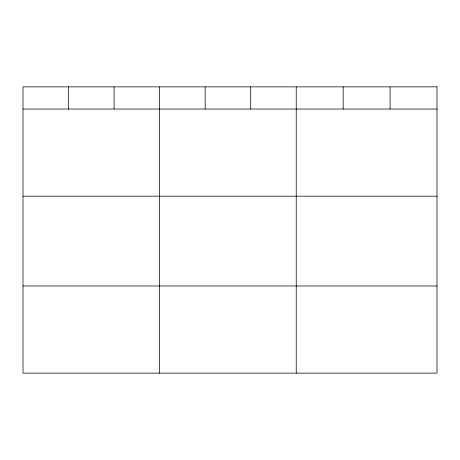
<?xml version="1.0" encoding="UTF-8"?>
<svg xmlns="http://www.w3.org/2000/svg" width="460" height="460" viewBox="0 0 460 460"><rect width="100%" height="100%" fill="white"/><g stroke="black" fill="none" stroke-linecap="round" stroke-linejoin="round"><path stroke-width="0.69" d="M23 109.031L437 109.031M23 196.184L437 196.184M23 285.982L437 285.982M390.08 86.859L390.08 109.031M343.16 86.859L343.16 109.031M296.24 86.859L296.24 373.14M250.7 86.859L250.7 109.031M205.16 86.859L205.16 109.031M159.62 86.859L159.62 373.14M114.08 86.859L114.08 109.031M68.54 86.859L68.54 109.031M437 86.859L23 86.859L23 373.14L437 373.14L437 86.859"/></g></svg>
